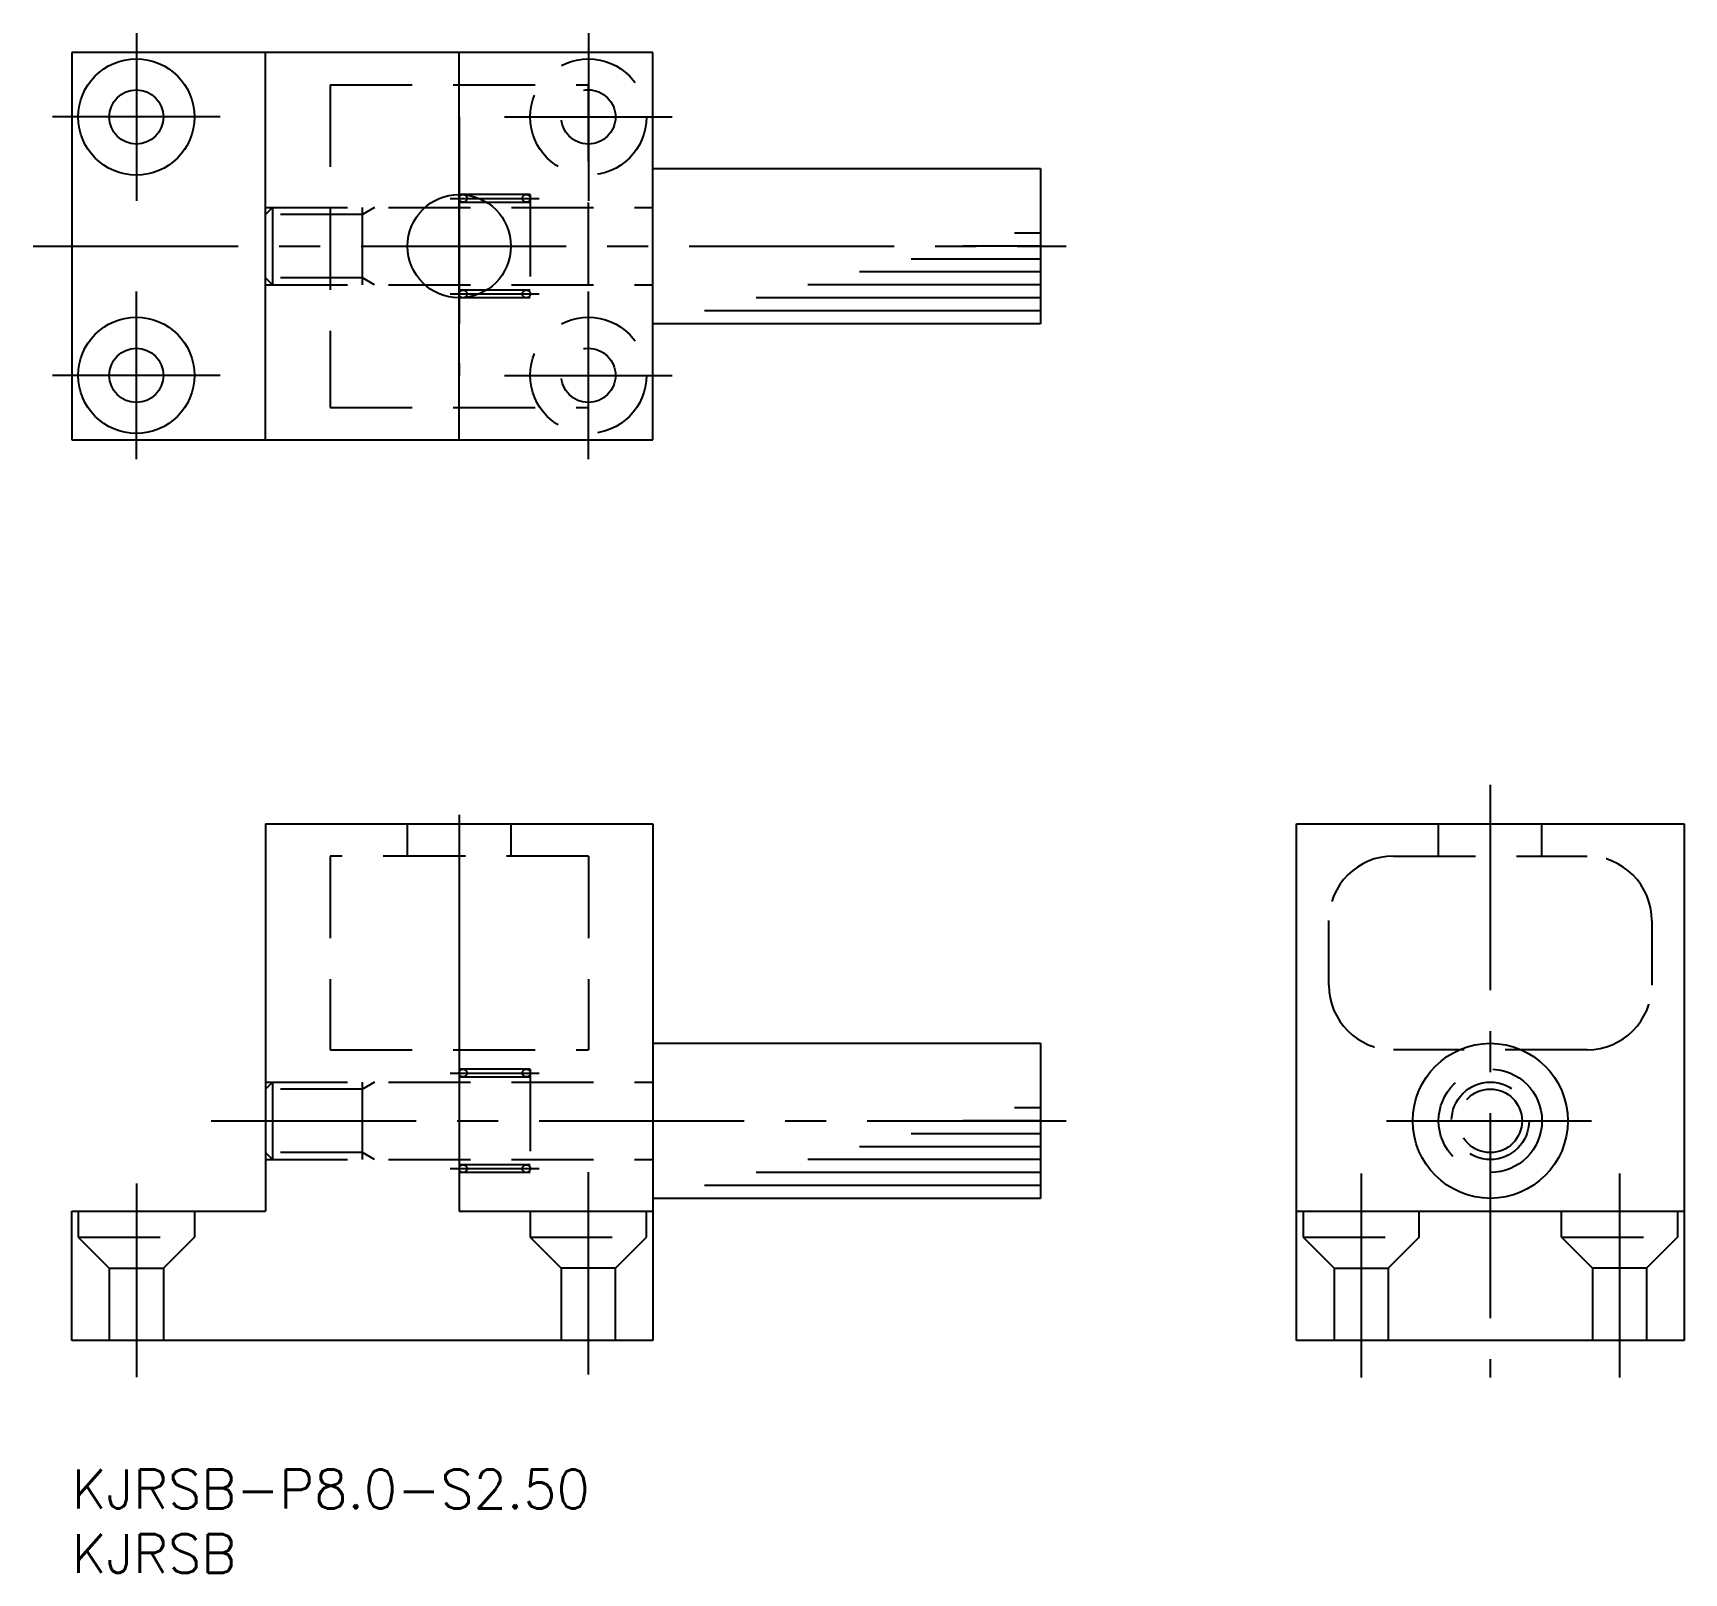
# Model space of a CAD drawing. Extents: x -3 to 125, y -8 to 111.
import ezdxf

# ---------------------------------------------------------------- set-up
doc = ezdxf.new("R2010")
doc.units = 0
doc.header["$LTSCALE"] = 0.5
doc.linetypes.add('CENTER', pattern=[50.8, 31.75, -6.35, 6.35, -6.35])
doc.linetypes.add('DASHED', pattern=[19.05, 12.7, -6.35])
for name, color, linetype in [('MSM_CENTER', 1, 'CENTER'), ('MSM_CONTINUOUS', 7, 'CONTINUOUS'), ('MSM_DASHED', 4, 'DASHED'), ('MSM_NARROW', 5, 'CONTINUOUS'), ('MSM_PART_NUMBER', 7, 'CONTINUOUS')]:
    doc.layers.add(name, color=color, linetype=linetype)
doc.styles.get("Standard").update_dxf_attribs({"font": 'txt.shx', "height": 3, "bigfont": 'bigfont.shx'})

# ---------------------------------------------------------------- blocks, each defined once
blk = doc.blocks.new('*U45')
at = {"layer": 'MSM_PART_NUMBER'}
blk.add_text('KJRSB-P8.0-S2.50', height=3, dxfattribs=at).set_placement((0, -3))
blk = doc.blocks.new('*U46')
at = {"layer": 'MSM_PART_NUMBER'}
blk.add_text('KJRSB', height=3, dxfattribs=at).set_placement((0, -8))

msp = doc.modelspace()

# ---------------------------------------------------------------- linework, layer by layer
at = {"layer": 'MSM_CENTER'}
for p, q in [((5, 111.21), (5, 98.21)), ((40, 111.21), (40, 98.21)), ((11.5, 104.71), (-1.5, 104.71)), ((33.5, 104.71), (46.5, 104.71)), ((30, 100.71), (30, 88.71)), ((29.3, 98.41), (36.2, 98.41)), ((-3, 94.71), (77, 94.71)), ((5, 78.21), (5, 91.21)), ((29.3, 91.01), (36.2, 91.01)), ((40, 78.21), (40, 91.21)), ((11.5, 84.71), (-1.5, 84.71)), ((33.5, 84.71), (46.5, 84.71)), ((109.84, 53), (109.84, 7.12)), ((30, 50.7), (30, 45.5)), ((30, 33.8), (30, 31.8)), ((29.3, 30.7), (36.2, 30.7)), ((10.8, 27), (77, 27)), ((101.81, 27), (117.86, 27)), ((29.3, 23.3), (36.2, 23.3)), ((40, 7.36), (40, 23.03)), ((5, 22.16), (5, 7.15)), ((99.84, 22.93), (99.84, 7.12)), ((119.84, 22.93), (119.84, 7.12))]:
    msp.add_line(p, q, dxfattribs=at)
at = {"layer": 'MSM_CONTINUOUS'}
for p, q in [((45, 109.71), (0, 109.71)), ((0, 109.71), (0, 79.71)), ((15, 79.71), (15, 109.71)), ((30, 79.71), (30, 109.71)), ((45, 79.71), (45, 109.71)), ((45, 100.71), (75, 100.71)), ((75, 100.71), (75, 88.71)), ((75, 88.71), (45, 88.71)), ((0, 79.71), (45, 79.71)), ((15, 50), (45, 50)), ((15, 50), (15, 20)), ((30, 50), (30, 20)), ((45, 50), (45, 10)), ((94.84, 50), (124.84, 50)), ((94.84, 10), (94.84, 50)), ((124.84, 50), (124.84, 10)), ((45, 33), (75, 33)), ((75, 33), (75, 21)), ((75, 21), (45, 21)), ((0, 10), (0, 20)), ((0, 20), (15, 20)), ((30, 20), (45, 20)), ((94.84, 20), (124.84, 20)), ((45, 10), (0, 10)), ((124.84, 10), (94.84, 10))]:
    msp.add_line(p, q, dxfattribs=at)
for centre, radius in [((5, 104.71), 4.5), ((5, 104.71), 2.1), ((30, 94.71), 4), ((5, 84.71), 4.5), ((5, 84.71), 2.1), ((109.84, 27), 6)]:
    msp.add_circle(centre, radius, dxfattribs=at)
at = {"layer": 'MSM_DASHED'}
for p, q in [((20, 107.21), (20, 82.21)), ((20, 107.21), (40, 107.21)), ((40, 82.21), (40, 107.21)), ((30, 104.71), (30, 84.71)), ((35.5, 98.71), (30, 98.71)), ((35.5, 98.71), (35.5, 90.71)), ((15, 97.71), (45, 97.71)), ((15, 97.17), (15.54, 97.71)), ((22.5, 97.17), (15, 97.17)), ((15.54, 97.71), (15.54, 91.71)), ((23.44, 97.71), (22.5, 97.17)), ((22.5, 91.71), (22.5, 97.71)), ((30, 98.11), (35.5, 98.11)), ((22.5, 92.25), (15, 92.25)), ((15, 92.25), (15.54, 91.71)), ((23.44, 91.71), (22.5, 92.25)), ((15, 91.71), (45, 91.71)), ((35.5, 91.31), (30, 91.31)), ((35.5, 90.71), (30, 90.71)), ((20, 82.21), (40, 82.21)), ((26, 47.5), (26, 50)), ((34, 50), (34, 47.5)), ((105.84, 47.5), (105.84, 50)), ((113.84, 47.5), (113.84, 50)), ((40, 47.5), (20, 47.5)), ((20, 47.5), (20, 32.5)), ((40, 47.5), (40, 32.5)), ((102.34, 47.5), (117.34, 47.5)), ((97.34, 37.5), (97.34, 42.5)), ((122.34, 42.5), (122.34, 37.5)), ((20, 32.5), (40, 32.5)), ((117.34, 32.5), (102.34, 32.5)), ((35.5, 31), (30, 31)), ((35.5, 31), (35.5, 23)), ((15, 30), (45, 30)), ((15, 29.46), (15.54, 30)), ((22.5, 29.46), (15, 29.46)), ((15.54, 30), (15.54, 24)), ((23.44, 30), (22.5, 29.46)), ((22.5, 24), (22.5, 30)), ((30, 30.4), (35.5, 30.4)), ((22.5, 24.54), (15, 24.54)), ((15, 24.54), (15.54, 24)), ((23.44, 24), (22.5, 24.54)), ((15, 24), (45, 24)), ((35.5, 23.6), (30, 23.6)), ((35.5, 23), (30, 23)), ((0.5, 20), (0.5, 18)), ((9.5, 20), (9.5, 18)), ((35.5, 20), (35.5, 18)), ((44.5, 18), (44.5, 20)), ((95.34, 20), (95.34, 18)), ((104.34, 18), (104.34, 20)), ((115.34, 18), (115.34, 20)), ((124.34, 20), (124.34, 18)), ((0.5, 18), (2.9, 15.6)), ((0.5, 18), (9.5, 18)), ((9.5, 18), (7.1, 15.6)), ((35.5, 18), (37.9, 15.6)), ((35.5, 18), (44.5, 18)), ((42.1, 15.6), (44.5, 18)), ((95.34, 18), (97.74, 15.6)), ((95.34, 18), (104.34, 18)), ((104.34, 18), (101.94, 15.6)), ((115.34, 18), (117.74, 15.6)), ((115.34, 18), (124.34, 18)), ((124.34, 18), (121.94, 15.6)), ((2.9, 15.6), (2.9, 10)), ((2.9, 15.6), (7.1, 15.6)), ((7.1, 15.6), (7.1, 10)), ((37.9, 15.6), (37.9, 10)), ((42.1, 15.6), (37.9, 15.6)), ((42.1, 10), (42.1, 15.6)), ((97.74, 15.6), (97.74, 10)), ((97.74, 15.6), (101.94, 15.6)), ((101.94, 15.6), (101.94, 10)), ((121.94, 15.6), (117.74, 15.6)), ((117.74, 15.6), (117.74, 10)), ((121.94, 15.6), (121.94, 10))]:
    msp.add_line(p, q, dxfattribs=at)
for centre, radius in [((40, 104.71), 4.5), ((40, 104.71), 2.1), ((30.3, 98.41), 0.3), ((35.2, 98.41), 0.3), ((30.3, 91.01), 0.3), ((35.2, 91.01), 0.3), ((40, 84.71), 4.5), ((40, 84.71), 2.1), ((30.3, 30.7), 0.3), ((35.2, 30.7), 0.3), ((109.84, 27), 4), ((109.84, 27), 3), ((109.84, 27), 2.46), ((30.3, 23.3), 0.3), ((35.2, 23.3), 0.3)]:
    msp.add_circle(centre, radius, dxfattribs=at)
for centre, start, end in [((102.34, 42.5), 90, 180), ((117.34, 42.5), 0, 90), ((102.34, 37.5), 180, 270), ((117.34, 37.5), 270, 0)]:
    msp.add_arc(centre, 5, start, end, dxfattribs=at)
at = {"layer": 'MSM_NARROW'}
for p, q in [((75, 94.71), (69, 94.71)), ((75, 95.71), (73, 95.71)), ((75, 93.71), (65, 93.71)), ((75, 92.71), (61, 92.71)), ((75, 91.71), (57, 91.71)), ((75, 89.71), (49, 89.71)), ((75, 90.71), (53, 90.71)), ((75, 27), (69, 27)), ((75, 28), (73, 28)), ((75, 26), (65, 26)), ((75, 25), (61, 25)), ((75, 24), (57, 24)), ((75, 22), (49, 22)), ((75, 23), (53, 23))]:
    msp.add_line(p, q, dxfattribs=at)

# ---------------------------------------------------------------- block references
at = {"layer": 'MSM_CONTINUOUS'}
for name in ['*U45', '*U46']:
    msp.add_blockref(name, (0, 0), dxfattribs=at)

doc.saveas('drawing.dxf')
